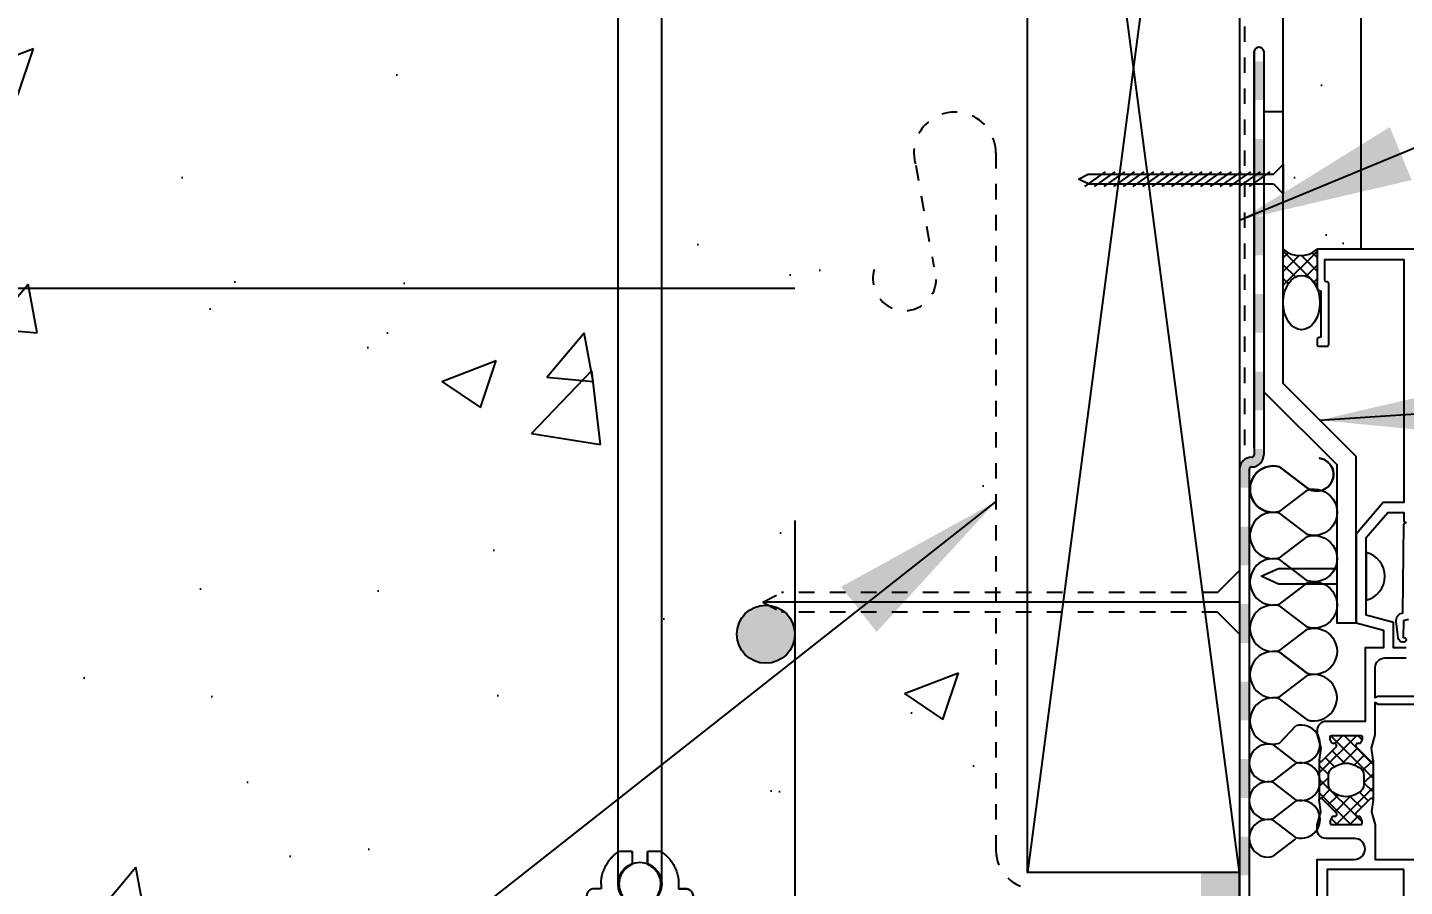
# Model space of a CAD drawing. Header units: inches. Extents: x 2953.2 to 3009.4, y 460.5 to 541.5.
# Drawn here: x 2980.42 to 2989.3, y 520.13 to 525.67 of the extents above; entities that cross this region are included whole.
import ezdxf

# ---------------------------------------------------------------- set-up
doc = ezdxf.new("R2010")
doc.units = ezdxf.units.IN
doc.header["$LTSCALE"] = 0.5
doc.header["$MEASUREMENT"] = 0
doc.linetypes.add('DASHED2', pattern=[0.375, 0.25, -0.125])
doc.linetypes.add('HIDDEN2', pattern=[0.1875, 0.125, -0.0625])
doc.layers.get('0').update_dxf_attribs({"linetype": 'CONTINUOUS'})
doc.layers.get('Defpoints').update_dxf_attribs({"linetype": 'CONTINUOUS'})
for name, color, linetype in [('HATCH', 12, 'CONTINUOUS'), ('LINE18', 9, 'CONTINUOUS'), ('line25', 2, 'CONTINUOUS'), ('LINE50', 5, 'CONTINUOUS'), ('LINE65', 3, 'CONTINUOUS'), ('LINE9', 9, 'CONTINUOUS'), ('TEXT', 4, 'CONTINUOUS')]:
    doc.layers.add(name, color=color, linetype=linetype)
doc.styles.add('DIM', font='romans.shx', dxfattribs={"width": 0.7})
doc.dimstyles.new('ext_12', dxfattribs={"dimscale": 12, "dimtxt": 0.09375, "dimasz": 0.09375, "dimexe": 0.09375, "dimexo": 0.0625, "dimgap": 0.0625, "dimtad": 1, "dimdec": 1, "dimzin": 3, "dimdsep": 46, "dimlunit": 4, "dimtxsty": 'DIM', "dimcen": 0.09, "dimdle": 0.09375, "dimclrt": 4, "dimadec": 0, "dimazin": 0, "dimtfac": 1, "dimtdec": 1, "dimtmove": 2, "dimatfit": 3, "dimfxl": 0, "dimfrac": 2, "dimtolj": 1, "dimtzin": 0, "dimarcsym": 0})
doc.dimstyles.new('ext_8', dxfattribs={"dimscale": 8, "dimtxt": 0.09375, "dimasz": 0.09375, "dimexe": 0.09375, "dimexo": 0.0625, "dimgap": 0.0625, "dimtad": 1, "dimdec": 1, "dimzin": 3, "dimdsep": 46, "dimlunit": 4, "dimtxsty": 'DIM', "dimcen": 0.09, "dimdle": 0.09375, "dimclrt": 4, "dimadec": 0, "dimazin": 0, "dimtfac": 1, "dimtdec": 1, "dimtmove": 2, "dimatfit": 3, "dimfxl": 0, "dimfrac": 2, "dimtolj": 1, "dimtzin": 0, "dimarcsym": 0})

# ---------------------------------------------------------------- blocks, each defined once
blk = doc.blocks.new('Connector')
blk.add_point((0.2709174698770802, 1.661931555041463e-06))
at = {"layer": 'LINE9'}
for p, q in [((-3.258168725484012e-05, 0.3749992150000656), (3.258168725484012e-05, -0.3749992150000656)), ((0.06241786328238064, -0.3749992148524877), (0.06241786328238064, 0.3749992443783929)), ((0.2812174256824029, 0.2499994843784696), (0.06241786620012491, 0.2499994843784696))]:
    blk.add_line(p, q, dxfattribs=at)
for points, weights in [([(0.007417973282404233, 0.3749992443784497), (0.003675450510719713, 0.3749992443784497), (-3.25743263793754e-05, 0.3749992443784497)], [1, 0.9725870691378072, 0.9503054881147847]), ([(0.3272173336824018, 0.3434992873784556), (0.3081635517900478, 0.3434992873783988), (0.2812174256824314, 0.3165531612708667), (0.2812174256824029, 0.2974993793784568)], [1, 0.85355339, 0.85355339, 1]), ([(0.3280923319323996, 0.3434992873784556), (0.3272173336824302, 0.3434992873784556), (0.3272173336824018, 0.3434992873784556)], [1, 0.70710678, 1]), ([(0.3749672381823963, 0.2974993793784568), (0.3749672381823964, 0.3165531612708667), (0.3480211220747584, 0.3434992873783988), (0.3289673301823974, 0.3434992873784556)], [1, 0.85355339, 0.85355339, 1]), ([(0.4059171863186535, 0.2499994812478752), (0.5456119710193006, 0.2499994818511543), (0.6188283582062053, 0.1310289191654936)], [0.9584044154091053, 0.794674173519109, 0.86465157111261]), ([(0.6188283615153448, 0.05237709487580038), (0.6117085634233241, 0.04899987637845172), (0.6038283904591744, 0.04899987637845173)], [0.8361502417800951, 0.892081430621068, 1]), ([(0.6038283904591744, -0.0489998776216619), (0.6117085625107617, -0.048999877621605), (0.6188283599457839, -0.05237709537464598)], [1, 0.892081441770365, 0.8361502533368361]), ([(0.6188283613946357, -0.131028911892309), (0.5456119750629149, -0.2499994738277503), (0.4059171864701652, -0.2499994726211348)], [0.8646515744283529, 0.7946741696858824, 0.9584044151948177]), ([(0.2812174256824029, -0.2974993806216669), (0.2812174256824314, -0.3165531625140199), (0.3081635517900478, -0.3434992886216657), (0.3272173336824018, -0.3434992886216657)], [1, 0.85355339, 0.85355339, 1]), ([(0.3272173336824018, -0.3434992886216657), (0.2812174256824029, -0.3434992886216657), (0.2812174256824029, -0.2974993806216669)], [1, 0.70710678, 1]), ([(0.3289673301823974, -0.3434992886216657), (0.3480211120747487, -0.3434992886216657), (0.3749672381823964, -0.3165531625140199), (0.3749672381823963, -0.2974993806216669)], [1, 0.85355339, 0.85355339, 1]), ([(0.3749672381823963, -0.2974993806216669), (0.3749672381823963, -0.3434992886216657), (0.3289673301823974, -0.3434992886216657)], [1, 0.70710678, 1]), ([(-3.257432646819325e-05, -0.3749992256215302), (0.003675450510687739, -0.374999225621644), (0.007417973282404233, -0.374999225621644)], [0.9503054881146419, 0.9725870691377194, 1])]:
    blk.add_rational_spline(points, weights, degree=2, dxfattribs=at)
for points, degree in [([(-3.257431322012394e-05, 0.3749992150000656), (0.002445673934634129, 0.3749992149990992), (0.004938010751889266, 0.3749992149986445), (0.007417973282404233, 0.3749992149986445)], 3), ([(0.007417973282404233, 0.3749992149986445), (0.02144967107233597, 0.3749992149986445), (0.05068376975444622, 0.3749992150304199), (0.06241786328238064, 0.3749992151096597), (0.06241786328238064, 0.3749992151476311)], 3), ([(0.2812174256824029, 0.2499994843784696), (0.2812174256824029, 0.2974993793784568)], 1), ([(0.3272173336824018, 0.3434992873784556), (0.3272173336824018, 0.3434992873784556), (0.3276798538016727, 0.3434992873784556), (0.3280923319323996, 0.3434992873784556)], 3), ([(0.3280923319323996, 0.3434992873784556), (0.3285048100631265, 0.3434992873784556), (0.3289673301823974, 0.3434992873784556), (0.3289673301823974, 0.3434992873784556)], 3), ([(0.3749672381823963, 0.2499994843784127), (0.3749672381823963, 0.2974993793784568)], 1), ([(0.4059171862823838, 0.2499994843784127), (0.3749672381824247, 0.2499994843784127)], 1), ([(0.4059171862823838, 0.249999476991042), (0.4059171862823838, 0.249999476991042)], 1), ([(0.4059171862943742, 0.249999481248273), (0.4059171862943742, 0.249999481248273)], 1), ([(0.4059171862823838, 0.2499994699233587), (0.4059171862823838, 0.2499994699233587)], 1), ([(0.4059171862943758, 0.249999472276335), (0.4059171862943758, 0.249999472276335)], 1), ([(0.4059171862823838, 0.2499994631285238), (0.4059171862823838, 0.2499994631285238)], 1), ([(0.4059171862944932, 0.2499994629444077), (0.4059171862944932, 0.2499994629444077)], 1), ([(0.4059171869207354, 0.2499994612480298), (0.4059171869207354, 0.2499994612480298)], 1), ([(0.4059171862823838, 0.2499994489084604), (0.4059171862823838, 0.2499994489084604)], 1), ([(0.4059171862823838, 0.2499994536202114), (0.4059171862823838, 0.2499994536202114)], 1), ([(0.4059171869207372, 0.2499994522762625), (0.4059171869207372, 0.2499994522762625)], 1), ([(0.4059171862823838, 0.2499994443784947), (0.4059171862823838, 0.2499994443784947)], 1), ([(0.4059171869025171, 0.249999441276436), (0.4059171869025171, 0.249999441276436)], 1), ([(0.4059171869023155, 0.249999436259208), (0.4059171869023155, 0.249999436259208)], 1), ([(0.4059171869207354, 0.2499994429444489), (0.4059171869207354, 0.2499994429444489)], 1), ([(0.4059171862823838, 0.2499994289085014), (0.4059171862823838, 0.2499994289085014)], 1), ([(0.4059171862823838, 0.2499994336203092), (0.4059171862823838, 0.2499994336203092)], 1), ([(0.4059171869023155, 0.2499994310406979), (0.4059171869023155, 0.2499994310406979)], 1), ([(0.4059171862823838, 0.2499994243785925), (0.4059171862823838, 0.2499994243785925)], 1), ([(0.4059171862823838, 0.2499994166809704), (0.4059171862823838, 0.2499994166809704)], 1), ([(0.4059171869022897, 0.2499994207671026), (0.4059171869022897, 0.2499994207671026)], 1), ([(0.4059171869024034, 0.2499994167795369), (0.4059171869024034, 0.2499994167795369)], 1), ([(0.4059171862823838, 0.249999412423512), (0.4059171862823838, 0.249999412423512)], 1), ([(0.4059171862823838, 0.2499994073660394), (0.4059171862823838, 0.2499994073660394)], 1), ([(0.4059171869024603, 0.24999941261155), (0.4059171869024603, 0.24999941261155)], 1), ([(0.6188283604591653, 0.1310289223200191), (0.6188283604591653, 0.05237707962402895)], 1), ([(0.6188283582062333, 0.1310289058735696), (0.6188283582062333, 0.1310289058735696)], 1), ([(0.6188283575187397, 0.1310288869905837), (0.6188283575187397, 0.1310288869905837)], 1), ([(0.6188283574903464, 0.1310288675704844), (0.6188283574903464, 0.1310288675704844)], 1), ([(0.6188283575901625, 0.1310288507556895), (0.6188283575901625, 0.1310288507556895)], 1), ([(0.5317103995546741, 0.04899992777115517), (0.5317103995546741, 0.04899992777115517)], 1), ([(0.5317103976323132, 0.04899992715247137), (0.5317103976323132, 0.04899992715247137)], 1), ([(0.5317104041095337, 0.04899992707033263), (0.5317104041095337, 0.04899992707033263)], 1), ([(0.531710395023997, 0.04899992448930039), (0.531710395023997, 0.04899992448930039)], 1), ([(0.5317103998444601, 0.04899985060399716), (0.5317103998444601, 0.04899985060399716)], 1), ([(0.6038283904591744, 0.04899987637845173), (0.5317104146954286, 0.04899987637845173)], 1), ([(0.5317104146954286, 0.0489998663784438), (0.5317104146954286, 0.0489998663784438)], 1), ([(0.5317104052942073, 0.04899987270937955), (0.5317104052942073, 0.04899987270937955)], 1), ([(0.5317104146954286, 0.04899984637848478), (0.5317104146954286, 0.04899984637848478)], 1), ([(0.5317104146954286, 0.04899982637852576), (0.5317104146954286, 0.04899982637852576)], 1), ([(0.5317104146954286, 0.04899980689510288), (0.5317104146954286, 0.04899980689510288)], 1), ([(0.6038283904591744, 0.04899987511755102), (0.6089535437752751, 0.04899987429752786), (0.6141977466683137, 0.05018059706043845), (0.6188283630154707, 0.05237709171308937)], 3), ([(0.6038283904591744, 0.0489998663784438), (0.6038283904591744, 0.0489998663784438)], 1), ([(0.6038283904591744, 0.04899984637848478), (0.6038283904591744, 0.04899984637848478)], 1), ([(0.6038283904591744, 0.04899982637852576), (0.6038283904591744, 0.04899982637852576)], 1), ([(0.6038283904591744, 0.04899980689510288), (0.6038283904591744, 0.04899980689510288)], 1), ([(0.6038283904591744, -0.04899987608649169), (0.579789061094008, -0.0489998776216619), (0.5557497317288416, -0.0489998776216619), (0.5317104023636752, -0.04899988870317272)], 3), ([(0.5317104146954286, -0.04899975813844391), (0.5317104146954286, -0.04899975813844391)], 1), ([(0.5317104146954286, -0.04899977762186679), (0.5317104146954286, -0.04899977762186679)], 1), ([(0.5317104146954286, -0.04899979762182581), (0.5317104146954286, -0.04899979762182581)], 1), ([(0.5317104146954286, -0.04899981762178483), (0.5317104146954286, -0.04899981762178483)], 1), ([(0.5317104146954286, -0.0489998776216619), (0.6038283904591744, -0.0489998776216619)], 1), ([(0.6038283904591744, -0.04899975813844391), (0.6038283904591744, -0.04899975813844391)], 1), ([(0.6038283904591744, -0.04899976710537955), (0.6038283904591744, -0.04899976710537955)], 1), ([(0.6038283904591744, -0.04899977762186679), (0.6038283904591744, -0.04899977762186679)], 1), ([(0.6038283904591744, -0.04899978762181788), (0.6038283904591744, -0.04899978762181788)], 1), ([(0.6038283904591744, -0.04899979762182581), (0.6038283904591744, -0.04899979762182581)], 1), ([(0.6038283904591744, -0.04899980762183374), (0.6038283904591744, -0.04899980762183374)], 1), ([(0.6038283904591744, -0.04899981762178483), (0.6038283904591744, -0.04899981762178483)], 1), ([(0.6038283904591744, -0.04899982762179277), (0.6038283904591744, -0.04899982762179277)], 1), ([(0.6188283630154707, -0.05237709086724705), (0.6141977462140495, -0.05018059748231805), (0.6089535436424036, -0.04899987508798019), (0.6038283904591744, -0.04899987608649169)], 3), ([(0.6188283604591653, -0.05237709086724705), (0.6188283604591653, -0.1310289135632782)], 1), ([(0.6188283579685141, -0.1310288013841552), (0.6188283579685141, -0.1310288013841552)], 1), ([(0.6188283580889653, -0.1310288178411209), (0.6188283580889653, -0.1310288178411209)], 1), ([(0.6188283581260245, -0.1310288372471798), (0.6188283581260245, -0.1310288372471798)], 1), ([(0.6188283582309848, -0.1310288570766085), (0.6188283582309848, -0.1310288570766085)], 1), ([(0.06241786328238064, -0.2499994756216148), (0.2812174256824029, -0.249999475621615)], 1), ([(0.2812174256824029, -0.2974993806216669), (0.2812174256824029, -0.249999475621615)], 1), ([(0.2812174256824029, -0.249999475621615), (0.2812174256824029, -0.2974993806216669)], 1), ([(0.3749672381823963, -0.2499994756216717), (0.3749672381823963, -0.2974993806216669)], 1), ([(0.3749672381823963, -0.2974993806216669), (0.3749672381823963, -0.2499994756216717)], 1), ([(0.4059171862823838, -0.2499994756216717), (0.3749672381750919, -0.2499994756216717)], 1), ([(0.4059171844434954, -0.2499994141876921), (0.4059171844434954, -0.2499994141876921)], 1), ([(0.4059171847819468, -0.2499994235196193), (0.4059171847819468, -0.2499994235196193)], 1), ([(0.4059171850899226, -0.2499993638547204), (0.4059171850899226, -0.2499993638547204)], 1), ([(0.4059171857033483, -0.2499993720105576), (0.4059171857033483, -0.2499993720105576)], 1), ([(0.4059171853899156, -0.2499993680230489), (0.4059171853899156, -0.2499993680230489)], 1), ([(0.4059171850513268, -0.2499993822838682), (0.4059171850513268, -0.2499993822838682)], 1), ([(0.4059171857419749, -0.2499993925196623), (0.4059171857419749, -0.2499993925196623)], 1), ([(0.4059171853898016, -0.2499993875022073), (0.4059171853898016, -0.2499993875022073)], 1), ([(0.4059171854081907, -0.249999403519319), (0.4059171854081907, -0.249999403519319)], 1), ([(0.4059171857601891, -0.2499994124910861), (0.4059171857601891, -0.2499994124910861)], 1), ([(0.405917185133978, -0.249999432491273), (0.405917185133978, -0.249999432491273)], 1), ([(0.3280923319323996, -0.3434992886216657), (0.3276798538016443, -0.3434992886216657), (0.3272173336824018, -0.3434992886216657), (0.3272173336824018, -0.3434992886216657)], 3), ([(0.3289673301823974, -0.3434992886216657), (0.3289673301823974, -0.3434992886216657), (0.3285048100631265, -0.3434992886216657), (0.3280923319323996, -0.3434992886216657)], 3), ([(0.007417973282404233, -0.3749992150014743), (0.004938010753196664, -0.3749992150014743), (0.002445673934946768, -0.3749992150010196), (-3.257431313485881e-05, -0.3749992150000532)], 3), ([(0.06241786328238064, -0.3749992148524877), (0.06241786328238064, -0.3749992148905159), (0.05068376975444622, -0.3749992149696988), (0.02144967107233597, -0.3749992150014743), (0.007417973282404233, -0.3749992150014743)], 3)]:
    blk.add_open_spline(points, degree=degree, dxfattribs=at)
for points, weights, knots in [([(0.06241786730985413, 0.3749992443783931), (0.06241786854196008, 0.3749992443784498), (0.04630877539782219, 0.3749992443784497), (0.03019967615492369, 0.3749992443785634), (0.007417973835350365, 0.3749992443785634)], [0.8687188585685339, 0.861102746415096, 1, 0.8611027342883395, 0.8687188598984209], [0, 0, 0, 0.4999999781731538, 0.4999999781731538, 1, 1, 1]), ([(0.5317104048302843, 0.04899987390064713), (0.4716783751912068, 0.2031150203294549), (0.332712202692651, 0.1134281874892683), (0.1569597641982092, 4.346083437578585e-09), (0.3327122026926226, -0.1134281887647656), (0.4716783699598199, -0.2031150182285097), (0.5317104030229416, -0.04899987134177148)], [0.899508922285991, 0.5997182152975012, 1, 0.54226024, 1, 0.5997182243345061, 0.8995089087494773], [0, 0, 0, 0.3181123135056626, 0.3181123135056626, 0.6818876936762344, 0.6818876936762344, 1, 1, 1]), ([(0.007417973035650509, -0.374999225621758), (0.03019967149134928, -0.374999225621644), (0.04630876560347374, -0.374999225621644), (0.06241785921338838, -0.3749992256216439), (0.0624178606516388, -0.3749992256217576)], [0.8687188593189243, 0.8611027395725566, 1, 0.8611027429575047, 0.8687188589477123], [0, 0, 0, 0.5000000060925393, 0.5000000060925393, 1, 1, 1])]:
    blk.add_rational_spline(points, weights, degree=2, knots=knots, dxfattribs=at)
blk = doc.blocks.new('*D9')
at = {"layer": 'Defpoints', "color": 0}
for p in [(2985.367779515025, 522.9889351404103), (2986.867779515024, 520.2389000135665), (2986.867779515024, 512.5654491008715)]:
    blk.add_point(p, dxfattribs=at)
at = {"layer": 'TEXT', "color": 0, "lineweight": -2}
for p, q in [((2985.367779515025, 522.4889351404103), (2985.367779515025, 511.8154491008715)), ((2986.867779515024, 519.7389000135665), (2986.867779515024, 511.8154491008715)), ((2984.617779515025, 512.5654491008715), (2983.867779515025, 512.5654491008715)), ((2985.367779515025, 512.5654491008715), (2986.867779515024, 512.5654491008715)), ((2987.617779515024, 512.5654491008715), (2988.367779515024, 512.5654491008715))]:
    blk.add_line(p, q, dxfattribs=at)
at = {"layer": 'TEXT', "color": 0}
for points in [[(2984.617779515025, 512.6904491008715), (2984.617779515025, 512.4404491008715), (2985.367779515025, 512.5654491008715)], [(2987.617779515024, 512.6904491008715), (2987.617779515024, 512.4404491008715), (2986.867779515024, 512.5654491008715)]]:
    blk.add_solid(points, dxfattribs=at)
at = {"layer": 'TEXT', "color": 4, "insert": (2986.353206791104, 509.5440312175758), "char_height": 0.75, "attachment_point": 5, "style": 'DIM'}
blk.add_mtext('\\A1;1 1/2" \\P (38mm)MIN. \\PCOVER', dxfattribs=at)

msp = doc.modelspace()

# ---------------------------------------------------------------- hatches: boundary and pattern name
at = {"layer": 'HATCH'}
h = msp.add_hatch(dxfattribs=at)
h.set_pattern_fill('AR-SAND', color=256, scale=0.5)
h.set_pattern_definition([(37.50000000000001, (85.46937246438938, 43.56054914206186), (-0.03149667905480408, 0.9634118845065793), [0, -0.76, 0, -0.85, 0, -0.8125]), (7.499999999999999, (85.46937246438938, 43.56054914206186), (0.8848883526338636, 1.41107303261487), [0, -0.41, 0, -0.685, 0, -0.2625]), (327.5, (84.8543724643896, 43.56054914206186), (1.557070930875748, 0.002829526768482471), [0, -0.25, 0, -0.9, 0, -1.175]), (317.5, (84.8543724643896, 43.56054914206186), (1.503063302286147, 0.4388377824671247), [0, -0.125, 0, -0.59, 0, -0.675])])
h.paths.add_polyline_path([(2988.518717074575, 531.1139000135652), (2964.758410347514, 531.1139000135615), (2964.758410347515, 530.6139000135665), (2988.518717074582, 530.6139000135703)])
h.paths.add_polyline_path([(2989.018717074579, 531.1139000135652), (2988.518717074575, 531.1139000135652), (2988.518717074582, 530.6139000135703), (2988.518717074629, 527.1243168199825), (2988.518717074629, 524.2388663632454), (2989.018717074579, 524.2388663632453)])
h = msp.add_hatch(dxfattribs=at)
h.set_pattern_fill('AR-CONC', color=256, scale=0.5)
h.set_pattern_definition([(49.99999999999999, (0, 0), (3.586300913003767, -0.3137606749129755), [0.375, -4.125]), (355, (0, 0), (-0.693756668065, 3.760960668500059), [0.3, -3.3]), (100.45144446, (0.298858405, -0.02614672), (2.89254423363556, 3.447199954843147), [0.3187009599999999, -3.505710559999999]), (46.18420000000001, (0, 1), (5.336206653357862, -0.8275964039653827), [0.5625, -6.1875]), (96.63563549, (0.444683725, 0.931033465), (4.673309728371142, 4.870593003872752), [0.47805171, -5.258568799999999]), (351.1841639899999, (0, 1), (4.673309725273866, 4.870593001349951), [0.45, -4.950000005]), (21, (0.5, 0.75), (2.984535260592308, -2.013094453326694), [0.375, -4.125]), (326.0000000000001, (0.5, 0.75), (1.216576659607909, 3.625750225234265), [0.3, -3.3]), (71.45144474, (0.74871127, 0.58224213), (4.201111883649856, 1.612655764031769), [0.31870095, -3.50571056]), (37.50000000000001, (0, 0), (0.06079927658645334, 1.664469269156557), [0, -3.26, 0, -3.35, 0, -3.3125]), (7.499999999999999, (0, 0), (1.315347687210743, 1.972058559411801), [0, -1.91, 0, -3.185, 0, -1.2625]), (327.5, (-1.115, 0), (2.669112180862045, -0.1127743586718988), [0, -1.25, 0, -3.9, 0, -5.175]), (317.5, (-1.615, 0), (2.915930846711931, 0.5005249116615886), [0, -1.625, 0, -2.59, 0, -3.675])])
h.paths.add_polyline_path([(2984.742778730022, 528.2388674318793), (2986.867779515023, 528.2388674318793), (2986.867779515023, 519.7389376929315), (2984.742778730022, 519.7389376929315), (2984.508359804782, 520.3516165656494), (2984.508359804782, 527.6262537151752)])
h.paths.add_polyline_path([(2976.742778730022, 528.2388674318793), (2983.992780270643, 528.2388674318793), (2984.227109804782, 527.6263145496008), (2984.227109804782, 520.3515557312236), (2983.992780270643, 519.7389376929315), (2976.742778730022, 519.7389376929315), (2976.508359804782, 520.3516165656494), (2976.508359804782, 527.6262537151752)])
h.paths.add_polyline_path([(2968.742778730022, 528.2388674318793), (2975.992780270643, 528.2388674318793), (2976.227109804782, 527.6263145496008), (2976.227109804782, 520.3515557312236), (2975.992780270643, 519.7389376929315), (2968.742778730022, 519.7389376929315), (2968.508359804782, 520.3516165656494), (2968.508359804782, 527.6262537151752)])
h.paths.add_polyline_path([(2964.758410347515, 528.2388674318789), (2967.992780270643, 528.2388674318793), (2968.227109804782, 527.6263145496008), (2968.227109804782, 520.3515557312236), (2967.992780270643, 519.7389376929315), (2964.758410347514, 519.7389000135665), (2964.758410347514, 523.1139000135666), (2965.758410347514, 524.1139000135668), (2963.758410347514, 524.1139000135668), (2964.758410347514, 525.1139000135668)])
h = msp.add_hatch(color=7, dxfattribs=at)
h.dxf.hatch_style = 1
h.paths.add_polyline_path([(2988.299967074601, 519.4505925417443), (2988.237467074601, 519.4505925417443), (2988.237467074601, 519.2331756320408), (2988.237467074601, 519.230563992928, 1), (2988.299967074601, 519.23317563203)])
h.paths.add_polyline_path([(2988.299967074601, 519.9505925417443), (2988.237467074601, 519.9505925417443), (2988.237467074601, 519.7005925417443), (2988.299967074601, 519.7005925417443)])
h.paths.add_polyline_path([(2988.299967074601, 520.4505925417443), (2988.237467074601, 520.4505925417443), (2988.237467074601, 520.2005925417443), (2988.299967074601, 520.2005925417443)])
h.paths.add_polyline_path([(2988.299967074601, 520.9505925417443), (2988.237467074601, 520.9505925417443), (2988.237467074601, 520.7005925417443), (2988.299967074601, 520.7005925417443)])
h.paths.add_polyline_path([(2988.299967074601, 521.4505925417443), (2988.237467074601, 521.4505925417443), (2988.237467074601, 521.2005925417443), (2988.299967074601, 521.2005925417443)])
h.paths.add_polyline_path([(2988.299967074601, 521.9505925417443), (2988.237467074601, 521.9505925417443), (2988.237467074601, 521.7005925417443), (2988.299967074601, 521.7005925417443)])
h.paths.add_polyline_path([(2988.299967074601, 522.4505925417443), (2988.237467074601, 522.4505925417443), (2988.237467074601, 522.2005925417443), (2988.299967074601, 522.2005925417443)])
h.paths.add_polyline_path([(2988.299967074601, 522.8194034750276, -0.4142135623756731), (2988.315592074601, 522.8350284750277, 0.4142135623746366), (2988.393717074601, 522.9131534750277), (2988.393717074602, 522.9505925417443), (2988.331217074601, 522.9505925417443), (2988.331217074601, 522.9131534750277, -0.4142135623755346), (2988.315592074601, 522.8975284750276, 0.4142135623745082), (2988.237467074601, 522.8194034750276), (2988.237467074601, 522.7005925417443), (2988.299967074601, 522.7005925417443)])
h.paths.add_polyline_path([(2988.393717074629, 523.4505925417443), (2988.331217074601, 523.4505925417443), (2988.331217074601, 523.2005925417443), (2988.393717074629, 523.2005925417443)])
h.paths.add_polyline_path([(2988.393717074629, 523.9505925417443), (2988.331217074601, 523.9505925417443), (2988.331217074601, 523.7005925417443), (2988.393717074629, 523.7005925417443)])
h.paths.add_polyline_path([(2988.393717074629, 524.4505925417443), (2988.331217074601, 524.4505925417443), (2988.331217074601, 524.2005925417443), (2988.393717074629, 524.2005925417443)])
h.paths.add_polyline_path([(2988.393717074629, 524.9505925417443), (2988.331217074601, 524.9505925417443), (2988.331217074601, 524.7005925417443), (2988.393717074629, 524.7005925417443)])
h.paths.add_polyline_path([(2988.393717074629, 525.4505925417443), (2988.331217074601, 525.4505925417443), (2988.331217074601, 525.2005925417443), (2988.393717074626, 525.2005925417443)])
h = msp.add_hatch(dxfattribs=at)
h.set_pattern_fill('ANSI37', color=256, scale=0.5, angle=90, style=0)
h.set_pattern_definition([(135, (85.46937246438938, 41.56054914206186), (-0.04419417382415922, -0.04419417382415922), []), (225, (85.46937246438938, 41.56054914206186), (0.04419417382415922, -0.04419417382415922), [])])
edge = h.paths.add_edge_path()
edge.add_arc((2988.628018001786, 524.3640216903916), 0.1661642217521128, 228.8685655293802, 311.1314344708668, ccw=False)
edge.add_line((2988.518717074629, 524.2388663632454), (2988.518717074629, 523.895104974131))
edge.add_ellipse((2988.637413176993, 523.895104974131), major_axis=(1.074093224865463e-17, 0.1754127354292336), ratio=0.6766675297186084, start_angle=-777.319396090199, end_angle=-629.9999999999999, ccw=False)
edge.add_line((2988.737318928944, 523.9898200307587), (2988.737318928944, 524.238866363246))
edge = h.paths.add_edge_path()
edge.add_ellipse((2988.517973964985, 519.8023596058201), major_axis=(1.630721233958011e-17, 0.2663169879010638), ratio=0.8241799043534446, start_angle=816.671353963004, end_angle=989.9999999999754, ccw=False)
edge.add_line((2988.299967074601, 519.7714204509731), (2988.299967074601, 519.23317563203))
edge.add_arc((2988.268717074601, 519.231869812478), 0.03127727073610823, -177.60721764996947, 2.3927823500304726, ccw=False)
edge.add_line((2988.237467074601, 519.2305639929261), (2988.237467074601, 518.9831756320407))
edge.add_arc((2988.998789744964, 518.1111359647393), 1.15761193400676, 103.04656695159878, 131.1221540485096, ccw=False)
edge.add_line((2988.737467074601, 519.238866363243), (2988.737467074601, 519.802359605829))
h = msp.add_hatch(dxfattribs=at)
h.set_pattern_fill('ANSI37', color=256, scale=0.5, angle=90, style=0)
h.set_pattern_definition([(135, (3510.354921510308, -2200.14913654607), (-0.04419417382415922, -0.04419417382415922), []), (225, (3510.354921510308, -2200.14913654607), (0.04419417382415922, -0.04419417382415922), [])])
h.paths.add_polyline_path([(2989.896353825769, 520.4939361568952), (2990.143284032117, 520.4939361568952, -0.973119193628529), (2990.148459984383, 520.304007418684), (2989.896406998556, 520.3038663781183, -1.000279793165599)])
h.paths.add_polyline_path([(2990.019818928943, 520.3113663632432, 1), (2990.019818928943, 520.4864361568955, 1)], flags=16)
h.paths.add_polyline_path([(2990.237786343091, 521.6647658275485), (2990.237786343091, 521.7896596967855, -0.3927408574796724), (2990.263508093034, 521.77019514589), (2990.374485871782, 521.4939361568952), (2990.269915947129, 521.4939361568952, 0.3145636000813645), (2989.92663761432, 521.547808908799), (2989.900125385519, 521.5518444003194), (2989.900125385519, 521.5783136074713, -0.1494430697769666), (2990.019189259006, 521.6807989219658), (2990.019786343091, 521.6807989219658, 0.1929134893777459), (2990.040503721027, 521.6891012204412, -0.08922647140676533), (2990.134556714879, 521.7033997761989), (2990.137885907512, 521.6845189865464, 0.31529878887884), (2990.140481618153, 521.6819232759055)])
h.paths.add_polyline_path([(2988.858930193953, 521.0270239281542, 0.7725978076390988), (2988.844249873363, 521.0520667625717, -0.343148791993915), (2988.832873806744, 521.0566909177044), (2988.823538871372, 521.0728595000553, -0.1316524975867668), (2988.822467074602, 521.0768595000557), (2988.822467074602, 521.0957159065163, -0.414213562373095), (2988.830467074602, 521.1037159065161), (2989.019467074602, 521.1037159065161, -0.414213562373095), (2989.027467074602, 521.0957159065163), (2989.027467074602, 521.0768595000557, -0.1316524975867363), (2989.026395277832, 521.0728595000553), (2989.017060342459, 521.0566909177044, -0.3431487919940244), (2989.00568427584, 521.0520667625717, 0.7725978076389638), (2988.991003955251, 521.0270239281542), (2989.098406691402, 520.9196211920023), (2989.098406691402, 520.7131115344866), (2988.991003955251, 520.6057087983343, 0.7725978076393586), (2989.00568427584, 520.5806659639172, -0.3431487919941011), (2989.017060342459, 520.5760418087841), (2989.026395277832, 520.5598732264332, -0.1316524975865104), (2989.027467074602, 520.5558732264333), (2989.027467074602, 520.5370168199727, -0.414213562373095), (2989.019467074602, 520.5290168199729), (2988.830467074602, 520.5290168199729, -0.414213562373095), (2988.822467074602, 520.5370168199727), (2988.822467074602, 520.5558732264333, -0.1316524975865104), (2988.823538871372, 520.5598732264332), (2988.832873806744, 520.5760418087841, -0.343148791994153), (2988.844249873363, 520.5806659639172, 0.7725978076392856), (2988.858930193953, 520.6057087983343), (2988.751527457801, 520.7131115344866), (2988.751527457801, 520.9196211920023)])
h.paths.add_polyline_path([(2989.039967074602, 520.8440276743738), (2989.039967074602, 520.7888555083716, -0.3238484292968788), (2988.998729194809, 520.7318644314789, -0.326501620107139), (2988.851204956553, 520.7318644317118, -0.3238484397582524), (2988.809967074602, 520.7888555093148), (2988.809967074602, 520.8440276743738, -0.3238484345287045), (2988.851204955474, 520.9010187516217, -0.3265016201076595), (2988.99872919373, 520.9010187516217, -0.3238484345260935)], flags=16)
h = msp.add_hatch(dxfattribs=at)
h.set_pattern_fill('AR-SAND', color=256, scale=0.05)
h.set_pattern_definition([(37.50000000000001, (301.9196941503169, 18.05340574611915), (-0.003149667905480408, 0.09634118845065794), [0, -0.07600000000000001, 0, -0.085, 0, -0.08125]), (7.499999999999999, (301.9196941503169, 18.05340574611915), (0.08848883526338636, 0.141107303261487), [0, -0.041, 0, -0.0685, 0, -0.02625]), (327.5, (301.8581941503171, 18.05340574611915), (0.1557070930875748, 0.0002829526768482471), [0, -0.025, 0, -0.09000000000000001, 0, -0.1175]), (317.5, (301.8581941503171, 18.05340574611915), (0.1503063302286147, 0.04388377824671247), [0, -0.0125, 0, -0.059, 0, -0.0675])])
h.paths.add_polyline_path([(2987.987467074602, 517.3639000135664), (2983.891737950011, 517.3639000135665), (2983.891737950011, 517.2389000135665), (2987.987467074602, 517.2389000135664)])
h.paths.add_polyline_path([(2988.2374670746, 515.388894724729), (2987.987467074601, 515.388894724729), (2987.987467074601, 520.2197496988163), (2988.237467074602, 520.2197496988161)])
h.paths.add_polyline_path([(2983.89173795001, 515.638894724729), (2988.2374670746, 515.638894724729), (2988.2374670746, 515.3888947247251), (2983.89173795001, 515.3888947247251)])
h.paths.add_polyline_path([(2983.641737950011, 517.1139000135665), (2983.89173795001, 517.1139000135665), (2983.89173795001, 515.3888947247285), (2983.641737950011, 515.3888947247285)])
h.paths.add_polyline_path([(2964.758410347514, 517.3639000135665), (2983.891737950011, 517.3639000135665), (2983.891737950011, 517.1139000135665), (2964.758410347514, 517.1139000135665)])
h.paths.add_polyline_path([(2987.987467074601, 515.638894724729), (2988.2374670746, 515.638894724729), (2988.2374670746, 515.388894724729), (2987.987467074601, 515.388894724729)], flags=16)
at = {"layer": 'LINE65'}
msp.add_hatch(color=256, dxfattribs=at).paths.add_polyline_path([(2985.367779515023, 521.7563275360156, 1), (2984.992779515023, 521.7563275360156, 1)])

# ---------------------------------------------------------------- linework, layer by layer
at = {"layer": 'HATCH', "color": 4, "linetype": 'DASHED2', "ltscale": 0.5}
msp.add_line((2988.268717074601, 530.6764000135614), (2988.268717074601, 522.9595512391253), dxfattribs=at)
at = {"layer": 'HATCH'}
for p, q in [((2988.237467074601, 520.2197496988163), (2986.867779515023, 530.6139000135665)), ((2988.237467074602, 530.6139000135665), (2986.867779515023, 520.2197496988163)), ((2988.237467074601, 521.961882617749), (2985.161225916942, 521.9618826177491)), ((2988.495349296758, 521.6394464301961), (2988.675078701965, 521.5020553684194)), ((2988.675078701964, 521.5020553684194), (2988.495349296758, 521.6394464301961)), ((2988.495349296758, 521.3523123547234), (2988.67499352936, 521.4902330592131)), ((2988.67499352936, 521.203098983741), (2988.495264124153, 521.3404900455178)), ((2988.495264124153, 521.053355970045), (2988.601282016582, 521.1649089581108)), ((2988.601282016582, 520.9315045363439), (2988.455184282178, 521.0431864440983)), ((2988.455184282178, 520.8097820223315), (2988.601212781809, 520.9218944639779)), ((2988.751527457801, 520.9437633276259), (2988.751527457801, 520.6889693988626)), ((2989.098406691402, 520.9437633276259), (2989.098406691402, 520.6889693988626)), ((2988.601212781809, 520.6884900422109), (2988.455115047406, 520.8001719499646)), ((2988.455115047406, 520.5667675281984), (2988.601143547036, 520.6788799698448)), ((2988.601143547036, 520.4454755480779), (2988.455045812633, 520.5571574558317)), ((2988.455045812633, 520.3237530340655), (2988.601074312263, 520.4358654757118))]:
    msp.add_line(p, q, dxfattribs=at)
msp.add_lwpolyline([(2988.495689987175, 522.5481378934376, -1.331509838655778), (2988.495689987175, 522.8352719689103), (2988.675419392382, 522.6978809071336, 1.25386884222624), (2988.752463855667, 522.8920263635358, -1.253868842176588), (2988.675419392381, 522.6978809071336), (2988.495689987175, 522.8352719689103, 1.331509838655574), (2988.495689987175, 522.5481378934376), (2988.675334219777, 522.6860585979274, -1.331509838655574), (2988.675334219777, 522.3989245224552), (2988.49560481457, 522.5363155842319, 1.331509838655574), (2988.49560481457, 522.2491815087592), (2988.675249047173, 522.387102213249, -1.331509838655574), (2988.675249047173, 522.0999681377762), (2988.495519641966, 522.2373591995536, 1.331509838655574), (2988.495519641966, 521.9502251240808), (2988.675163874568, 522.0881458285706, -1.331509838655574), (2988.675163874568, 521.8010117530978), (2988.495434469362, 521.9384028148745, 1.331509838655574), (2988.495434469362, 521.6512687394024), (2988.675078701964, 521.7891894438923, -1.331509838655574), (2988.675078701964, 521.5020553684194)], format="xyb", dxfattribs=at)
msp.add_lwpolyline([(2989.008894404092, 520.8965939145721, -0.2734560415951634), (2989.039967074602, 520.8440276743738), (2989.039967074602, 520.7888555083716, -0.2734560397667185), (2989.00889440445, 520.7362892683702), (2988.985232345611, 520.7232679797846, -0.2569805071132461), (2988.864701806069, 520.7232679797846), (2988.84103974547, 520.7362892689196, -0.2734560434246889), (2988.809967074602, 520.7888555093148), (2988.809967074602, 520.8440276743738, -0.2734560415960702), (2988.841039745112, 520.8965939145721), (2988.864701804831, 520.9096152034324, -0.2569805071137504), (2988.985232344373, 520.9096152034319)], format="xyb", close=True, dxfattribs=at)
for centre, radius, start, end in [((2988.453680204604, 521.4958793924598), 0.1494918310990201, 73.8150857361322, 286.1849142638678), ((2988.453680204604, 521.4958793924598), 0.1494918310989655, 73.8150857361322, 286.1849142638678), ((2988.716662621514, 521.3466660214771), 0.1494918310986926, 253.8150857360767, 106.1849142638947), ((2988.453595032, 521.1969230077814), 0.1494918310989655, 73.8150857361322, 286.1849142638678), ((2988.635153824878, 521.0482067472274), 0.1215183336881267, 253.8150857361322, 106.1849142638678), ((2988.421312473882, 520.9264842332149), 0.1215183336881267, 73.8150857361322, 286.1849142638678), ((2988.635084590105, 520.8051922530943), 0.1215183336881267, 253.8150857361322, 106.1849142638678), ((2988.42124323911, 520.6834697390816), 0.1215183336877131, 73.8150857362395, 286.1849142637605), ((2988.635015355332, 520.5621777589613), 0.1215183336881267, 253.8150857361322, 106.1849142638678), ((2988.421174004337, 520.4404552449486), 0.1215183336877131, 73.8150857362395, 286.1849142637605)]:
    msp.add_arc(centre, radius, start, end, dxfattribs=at)
at = {"layer": 'LINE18'}
for p, q in [((2988.093748941193, 522.0243826177509), (2988.237467074601, 522.168100751159)), ((2988.093748941194, 521.8993826177509), (2988.237467074601, 521.7556644843432))]:
    msp.add_line(p, q, dxfattribs=at)
at = {"layer": 'LINE18', "linetype": 'HIDDEN2'}
for p, q in [((2985.161225916943, 521.9618826177496), (2985.28073458349, 522.0243826177509)), ((2985.161225916943, 521.9618826177486), (2985.280734583484, 521.8993826177496)), ((2988.093748941193, 522.0243826177509), (2985.28073458349, 522.0243826177509)), ((2988.093748941194, 521.8993826177508), (2985.280734583484, 521.8993826177496))]:
    msp.add_line(p, q, dxfattribs=at)
at = {"layer": 'LINE18'}
for points in [[(2989.362318928946, 524.2388663632453), (2988.737318928944, 524.2388663632453), (2988.737318928944, 523.9838663632452, 0.414213562373043), (2988.747318928944, 523.973866363245), (2988.752318928944, 523.973866363245, -0.414213562372991), (2988.762318928944, 523.9638663632452), (2988.762318928944, 523.6788663632453, -0.4142135623731992), (2988.752318928944, 523.6688663632451), (2988.747318928944, 523.6688663632451, 0.4142135623731992), (2988.737318928944, 523.6588663632454), (2988.737318928944, 523.623866363245, 0.4142135623730951), (2988.747318928944, 523.6138663632453), (2988.802318928944, 523.6138663632453, 0.4142135623730951), (2988.812318928944, 523.623866363245), (2988.812318928944, 524.018866363245, 0.4142135623730951), (2988.802318928944, 524.0288663632452), (2988.797318928944, 524.0288663632452, -0.4142135623730951), (2988.787318928944, 524.038866363245), (2988.787318928944, 524.1738663632452), (2989.297318928944, 524.1738663632452), (2989.297318928944, 522.6055626303203), (2989.163143634638, 522.6055626303203), (2988.989109519055, 522.4018982996643), (2988.989109519055, 521.8296502730134), (2989.164856792273, 521.7825589330826), (2989.164856792273, 521.6678995278319), (2989.047467074601, 521.6678995278319), (2989.047467074601, 521.1938663632457), (2988.795467074601, 521.1938663632461, 0.4142135623740908), (2988.737467074601, 521.1358663632461), (2988.737467074601, 521.1130739830462, 0.06554346281804448), (2988.738318928943, 521.1066035069182), (2988.761036541243, 521.0218202235903), (2988.751601996285, 520.94498202106, 0.7132930678969379), (2988.768598525613, 520.9366922598144), (2988.858930193953, 521.0270239281542, 0.7725978076385306), (2988.844249873363, 521.0520667625717, -0.3431487919936307), (2988.832873806744, 521.0566909177044), (2988.823538871372, 521.0728595000553, -0.1316524975860437), (2988.822467074602, 521.0768595000557), (2988.822467074602, 521.0957159065163, -0.4142135623731601), (2988.830467074602, 521.1037159065161), (2989.019467074602, 521.1037159065161, -0.4142135623731601), (2989.027467074602, 521.0957159065163), (2989.027467074602, 521.0768595000557, -0.1316524975860435), (2989.026395277832, 521.0728595000553), (2989.017060342459, 521.0566909177048, -0.3431487919941411), (2989.00568427584, 521.0520667625717, 0.7725978076394043), (2988.991003955251, 521.0270239281542), (2989.081335623591, 520.9366922598144, 0.713293067896942), (2989.098332152919, 520.94498202106), (2989.088897607961, 521.0218202235903), (2989.111615220258, 521.1066035069082, 0.06554346281272118), (2989.1124670746, 521.1130739830353), (2989.112467074602, 521.3148863045169), (2989.129787582678, 521.3048863045167), (2989.362318928945, 521.3048863045167)], [(2989.312318928944, 521.6678995278319), (2989.229856792273, 521.6678995278319), (2989.229856792273, 521.8324351873009), (2989.054109519055, 521.8795265272317), (2989.054109519055, 522.3795265272317), (2989.194856792272, 522.5405626303207), (2989.297318928944, 522.5405626303207), (2989.297318928944, 522.4884148803783, 0.3639702342661525), (2989.305582447167, 522.4785668028483)], [(2989.327975505974, 521.851660266603), (2989.293976034759, 521.8430676002911), (2989.292443950525, 521.7355867647477), (2989.297443442627, 521.73551549955, -0.9999999999999848), (2989.297015851439, 521.7055185469419), (2989.290881831924, 521.7056059842469, -0.3727193515204652), (2989.261560486075, 521.7317298573096), (2989.25895153581, 521.7517690783595), (2989.247793740876, 521.8374715626735, -0.3800361709519329), (2989.28512403384, 521.8924025285444), (2989.289686466603, 521.8935555894861), (2989.297787866787, 522.4618959206498, -0.4577045202689281), (2989.31518244235, 522.4764895120077)], [(2989.362318928945, 521.3548863045169), (2989.129787582678, 521.3548863045169), (2989.1124670746, 521.3448863045157), (2989.112467074601, 521.5408995278319, -0.4142135623722979), (2989.174467074601, 521.6028995278318), (2989.312318928945, 521.6028995278318)], [(2988.737467074601, 519.238866363243), (2988.737467074601, 520.3038663632431), (2988.979115220258, 520.3038663632431, 1.000000000003211), (2988.979115220258, 520.4388663632437), (2988.795467074601, 520.4388663632433, -0.4142135623740909), (2988.737467074601, 520.4968663632433), (2988.737467074601, 520.5196587434441, -0.06554346281528432), (2988.738318928944, 520.5261292195717), (2988.761036541243, 520.6109125028986), (2988.751601996285, 520.6877507054285, -0.7132930678969658), (2988.768598525613, 520.6960404666745), (2988.858930193953, 520.6057087983343, -0.7725978076383387), (2988.844249873363, 520.5806659639172, 0.3431487919937011), (2988.832873806744, 520.5760418087841), (2988.823538871372, 520.5598732264332, 0.1316524975860435), (2988.822467074602, 520.5558732264333), (2988.822467074602, 520.5370168199727, 0.4142135623731601), (2988.830467074602, 520.5290168199729), (2989.019467074602, 520.5290168199729, 0.4142135623731601), (2989.027467074602, 520.5370168199727), (2989.027467074602, 520.5558732264333, 0.1316524975860434), (2989.026395277832, 520.5598732264332), (2989.017060342459, 520.5760418087841, 0.3431487919942176), (2989.00568427584, 520.5806659639172, -0.7725978076396093), (2988.991003955251, 520.6057087983343), (2989.081335623591, 520.6960404666745, -0.7132930678969659), (2989.098332152919, 520.6877507054285), (2989.088897607961, 520.6109125028986), (2989.111615220258, 520.5261292195776, -0.06554346281523721), (2989.112467074601, 520.51965874345), (2989.112467074601, 520.3038663632431), (2989.747467074601, 520.3038663632431)]]:
    msp.add_lwpolyline(points, format="xyb", dxfattribs=at)
msp.add_lwpolyline([(2989.297467074603, 520.238866363243), (2988.802467074601, 520.238866363243), (2988.802467074601, 519.3038663632431), (2989.297467074603, 519.3038663632431)], close=True, dxfattribs=at)
at = {"layer": 'line25'}
msp.add_lwpolyline([(2988.237467074602, 530.6139000135665), (2988.237467074601, 520.2197496988163), (2986.867779515023, 520.2197496988163), (2986.867779515023, 530.6139000135665)], dxfattribs=at)
at = {"layer": 'line25', "color": 12}
msp.add_arc((2988.628018001786, 524.3640216903918), 0.1661642217522626, 228.8685655293985, 311.1314344706751, dxfattribs=at)
msp.add_ellipse((2988.637413176993, 523.895104974131), major_axis=(1.074093224865462e-17, 0.1754127354292335), ratio=0.6766675297186084, start_param=-14.13716694115407, end_param=-7.853981633974483, dxfattribs=at)
at = {"layer": 'LINE50', "linetype": 'DASHED2', "ltscale": 0.5}
for p, q in [((2986.665045463864, 524.8603683404124), (2986.665045463864, 520.3639000135661)), ((2986.147704880072, 524.7811435739438), (2986.264205125115, 524.1261029156874))]:
    msp.add_line(p, q, dxfattribs=at)
for centre, radius, start, end in [((2986.400439056894, 524.8595190028129), 0.2646077700756188, 0.1839082177188913, 197.2291928623074), ((2986.075511312863, 524.047406514778), 0.204446761525902, 162.8192353057794, 22.6390026401109), ((2986.915045463865, 520.3639000135661), 0.2500000000001137, 180, 270)]:
    msp.add_arc(centre, radius, start, end, dxfattribs=at)
at = {"layer": 'LINE65', "flags": 128}
msp.add_lwpolyline([(2965.633410347514, 523.9889000135665), (2985.367779515023, 523.9889000135665)], dxfattribs=at)
at = {"layer": 'LINE65'}
msp.add_circle((2985.180279515023, 521.7563275360156), 0.1875, dxfattribs=at)
at = {"layer": 'LINE9'}
for p, q in [((2988.518717074629, 525.1243168199825), (2988.518717074575, 531.1139000138871)), ((2989.018717074579, 531.1139000135652), (2989.018717074579, 524.2388663632453)), ((2988.237467074601, 528.6139000135665), (2988.237467074601, 520.2389003802607)), ((2984.227109804782, 520.1449351322394), (2984.227109804782, 527.832935148585)), ((2984.508359804782, 520.1449351322394), (2984.508359804782, 527.832935148585)), ((2987.197602830646, 524.6912505814125), (2987.260102830646, 524.7225005814125)), ((2987.237788018041, 524.6443755814125), (2987.371676893673, 524.7381255814125)), ((2987.260102830646, 524.7225005814125), (2988.456217074629, 524.7225005814125)), ((2987.300288018041, 524.6443755814125), (2987.434176893673, 524.7381255814125)), ((2987.362788018041, 524.6443755814125), (2987.496676893673, 524.7381255814125)), ((2987.425288018041, 524.6443755814125), (2987.559176893673, 524.7381255814125)), ((2987.487788018041, 524.6443755814125), (2987.621676893673, 524.7381255814125)), ((2987.550288018041, 524.6443755814125), (2987.684176893673, 524.7381255814125)), ((2987.612788018041, 524.6443755814125), (2987.746676893673, 524.7381255814125)), ((2987.675288018041, 524.6443755814125), (2987.809176893673, 524.7381255814125)), ((2987.737788018041, 524.6443755814125), (2987.871676893673, 524.7381255814125)), ((2987.800288018041, 524.6443755814125), (2987.934176893673, 524.7381255814125)), ((2987.862788018041, 524.6443755814125), (2987.996676893673, 524.7381255814125)), ((2987.925288018041, 524.6443755814125), (2988.059176893673, 524.7381255814125)), ((2987.987788018041, 524.6443755814125), (2988.121676893673, 524.7381255814125)), ((2988.050288018041, 524.6443755814125), (2988.184176893673, 524.7381255814125)), ((2988.112788018041, 524.6443755814125), (2988.246676893673, 524.7381255814125)), ((2988.175288018041, 524.6443755814125), (2988.309176893673, 524.7381255814125)), ((2988.237788018041, 524.6443755814125), (2988.371676893673, 524.7381255814125)), ((2988.300288018041, 524.6443755814125), (2988.434176893673, 524.7381255814125)), ((2988.456217074629, 524.7225005814125), (2988.518717074629, 524.7850005814125)), ((2988.518717074629, 524.7850005814125), (2988.518717074629, 524.5975005814125)), ((2987.260102830646, 524.6600005814125), (2987.197602830646, 524.6912505814125)), ((2987.260102830646, 524.6600005814125), (2988.456217074629, 524.6600005814125)), ((2988.456217074629, 524.6600005814125), (2988.518717074629, 524.5975005814125)), ((2989.054109519055, 522.2840265272318), (2989.054109519055, 521.9750265272316)), ((2988.376609519054, 522.1295265272317), (2988.488637685039, 522.1802765272316)), ((2988.488637685039, 522.1802765272316), (2988.864109519055, 522.1802765272316)), ((2988.488637685512, 522.0787765272319), (2988.376609519054, 522.1295265272317)), ((2988.864109519055, 522.0787765272319), (2988.488637685512, 522.0787765272319)), ((2988.2374670746, 515.388894724729), (2988.237467074602, 520.2389004413765))]:
    msp.add_line(p, q, dxfattribs=at)
at = {"layer": 'LINE9', "ltscale": 0.5}
for p, q in [((2988.331217074601, 525.5170393042811), (2988.331217074601, 522.9131534750277)), ((2988.331217074601, 522.9595512391253), (2988.331217074601, 525.5170393042811)), ((2988.393717074629, 525.5170393042806), (2988.393717074601, 522.9131534750277)), ((2988.237467074601, 522.8975284750276), (2988.237467074601, 519.2331756320408)), ((2988.299967074601, 522.8194034750276), (2988.299967074601, 519.2331756320408))]:
    msp.add_line(p, q, dxfattribs=at)
at = {"layer": 'LINE9'}
msp.add_lwpolyline([(2988.518717074629, 525.1243168199825), (2988.393717074629, 525.1243168199825), (2988.393717074629, 523.3205140487933), (2988.864109519055, 522.8501216043679), (2988.864109519055, 521.8296502730134), (2988.989109519055, 521.8296502730134), (2988.989109519055, 522.9018982996643), (2988.518717074629, 523.3722907440898), (2988.518717074629, 525.1243168199825)], dxfattribs=at)
msp.add_circle((2984.367734804782, 520.1449351322394), 0.140625, dxfattribs=at)
at = {"layer": 'LINE9', "ltscale": 0.5}
for centre, radius, start, end in [((2988.362467074615, 525.5094116365904), 0.03216743407984256, 13.71685304384679, 166.2831469557676), ((2988.315592074601, 522.8194034750276), 0.078125, 90.00000000002603, 180.0000000000065), ((2988.315592074601, 522.9131534750277), 0.015625, 269.9999999999739, 0), ((2988.315592074601, 522.9131534750277), 0.078125, 269.9999999999739, 0), ((2988.315592074601, 522.8194034750276), 0.015625, 90.00000000002603, 180.0000000000065)]:
    msp.add_arc(centre, radius, start, end, dxfattribs=at)
at = {"layer": 'LINE9'}
msp.add_arc((2989.014650144054, 522.1295265272317), 0.1594593749999832, 284.3270949316573, 75.67290506834263, dxfattribs=at)

# ---------------------------------------------------------------- block references
at = {"rotation": 90}
msp.add_blockref('Connector', (2984.367779515022, 519.7389702672579), dxfattribs=at)

# ---------------------------------------------------------------- dimensions: what is measured, and where the dimension line sits
at = {"layer": 'TEXT'}
dim = msp.add_linear_dim(base=(2986.867779515024, 512.5654491008715), p1=(2985.367779515025, 522.9889351404103), p2=(2986.867779515024, 520.2389000135665), text='<> \\P (38mm)MIN. \\PCOVER', dimstyle='ext_8', dxfattribs=at)
dim.commit()
dim.dimension.update_dxf_attribs({"geometry": '*D9', "text_midpoint": (2986.353206791104, 509.5440312175758), "dimtype": 160})

# ---------------------------------------------------------------- leaders
for points in [[(2988.237467074601, 524.4264001969136), (2998.976809054249, 528.8678388119927), (3000.681224593272, 528.8678388119927)], [(2988.753913296842, 523.1370945218771), (2998.651084730627, 523.7849424012506), (3000.534256559827, 523.7849424012506)], [(2986.665045463864, 522.6121341769892), (2969.272365859136, 508.9296417900185), (2967.689010640555, 508.9296417900185)]]:
    msp.add_leader(points, dimstyle='ext_12', override={"dimgap": 0.0625, "dimtad": 0}, dxfattribs=at)

doc.saveas('drawing.dxf')
